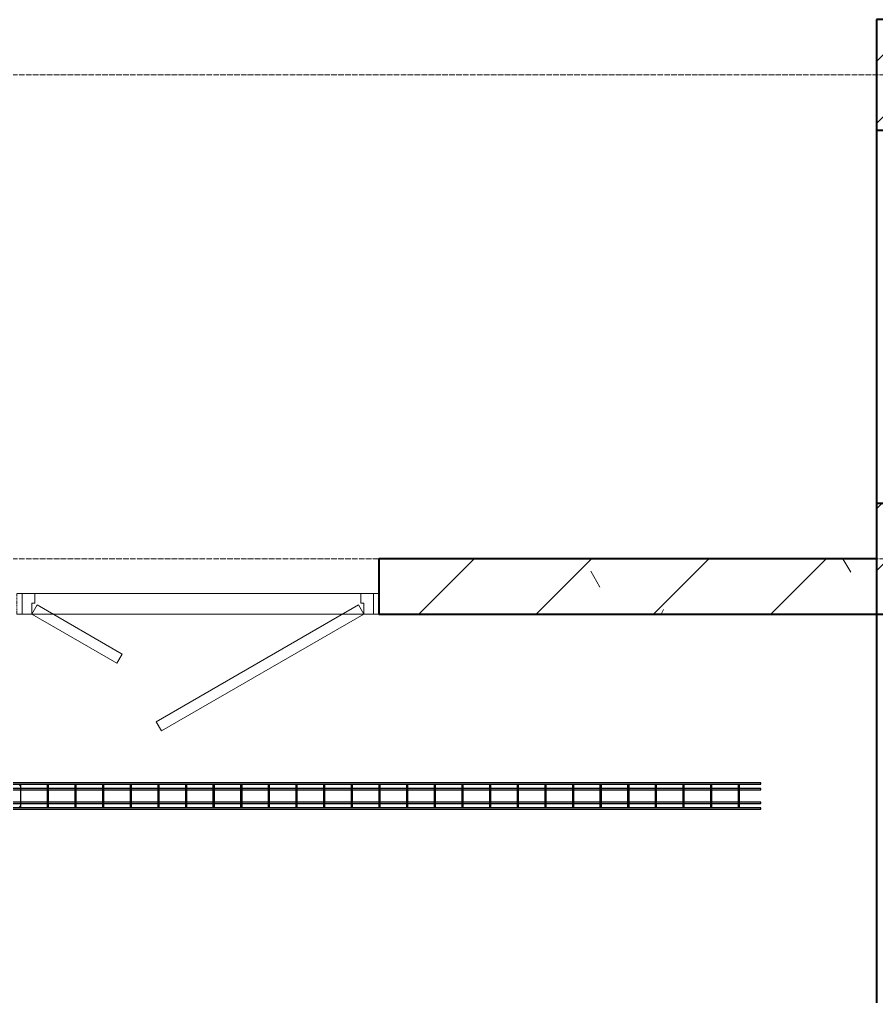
# Model space of a CAD drawing. Header units: millimetres. Extents: x 0 to 351840, y -132678 to 32417.
# Drawn here: x 336583 to 339683, y -43071 to -39538 of the extents above; entities that cross this region are included whole.
import ezdxf

# ---------------------------------------------------------------- set-up
doc = ezdxf.new("R2010")
doc.units = ezdxf.units.MM
doc.linetypes.add('BI_линия_сетки', pattern=[25, 20, -2.5, 0, -2.5])
doc.linetypes.add('BI_невидимые', pattern=[5, 3, -2])
for name, color, linetype, lineweight in [('Двери', 7, 'Continuous', 18), ('Несущие колонны', 7, 'Continuous', 18), ('Оси', 7, 'Continuous', 9), ('Перекрытие', 7, 'Continuous', 18), ('Стены внутренние', 7, 'Continuous', 18), ('Стены несущие', 7, 'Continuous', 18)]:
    doc.layers.add(name, color=color, linetype=linetype, lineweight=lineweight)

# ---------------------------------------------------------------- blocks, each defined once
blk = doc.blocks.new('*U50')
at = {"color": 0, "linetype": 'ByBlock', "lineweight": -2}
for p, q in [((7568.7, 47.5), (187, 47.5)), ((287.3, 42.5), (7568.7, 42.5)), ((4892.3, 41.5), (4892.3, 42.5)), ((4892.3, 40), (4892.3, 41.5)), ((4892.3, 37.5), (4892.3, 40)), ((4892.3, -37.5), (4892.3, 37.5)), ((4987.3, 42.5), (4987.3, 41.5)), ((4987.3, 41.5), (4987.3, 40)), ((4987.3, 40), (4987.3, 37.5)), ((4987.3, 37.5), (4987.3, -37.5)), ((4992.3, 41.5), (4992.3, 42.5)), ((4992.3, 40), (4992.3, 41.5)), ((4992.3, 37.5), (4992.3, 40)), ((4992.3, -37.5), (4992.3, 37.5)), ((5087.3, 42.5), (5087.3, 41.5)), ((5087.3, 41.5), (5087.3, 40)), ((5087.3, 40), (5087.3, 37.5)), ((5087.3, 37.5), (5087.3, -37.5)), ((5092.3, 41.5), (5092.3, 42.5)), ((5092.3, 40), (5092.3, 41.5)), ((5092.3, 37.5), (5092.3, 40)), ((5092.3, -37.5), (5092.3, 37.5)), ((5187.3, 42.5), (5187.3, 41.5)), ((5187.3, 41.5), (5187.3, 40)), ((5187.3, 40), (5187.3, 37.5)), ((5187.3, 37.5), (5187.3, -37.5)), ((5192.3, 41.5), (5192.3, 42.5)), ((5192.3, 40), (5192.3, 41.5)), ((5192.3, 37.5), (5192.3, 40)), ((5192.3, -37.5), (5192.3, 37.5)), ((5287.3, 42.5), (5287.3, 41.5)), ((5287.3, 41.5), (5287.3, 40)), ((5287.3, 40), (5287.3, 37.5)), ((5287.3, 37.5), (5287.3, -37.5)), ((5292.3, 41.5), (5292.3, 42.5)), ((5292.3, 40), (5292.3, 41.5)), ((5292.3, 37.5), (5292.3, 40)), ((5292.3, -37.5), (5292.3, 37.5)), ((5387.3, 42.5), (5387.3, 41.5)), ((5387.3, 41.5), (5387.3, 40)), ((5387.3, 40), (5387.3, 37.5)), ((5387.3, 37.5), (5387.3, -37.5)), ((5392.3, 41.5), (5392.3, 42.5)), ((5392.3, 40), (5392.3, 41.5)), ((5392.3, 37.5), (5392.3, 40)), ((5392.3, -37.5), (5392.3, 37.5)), ((5487.3, 42.5), (5487.3, 41.5)), ((5487.3, 41.5), (5487.3, 40)), ((5487.3, 40), (5487.3, 37.5)), ((5487.3, 37.5), (5487.3, -37.5)), ((5492.3, 41.5), (5492.3, 42.5)), ((5492.3, 40), (5492.3, 41.5)), ((5492.3, 37.5), (5492.3, 40)), ((5492.3, -37.5), (5492.3, 37.5)), ((5587.3, 42.5), (5587.3, 41.5)), ((5587.3, 41.5), (5587.3, 40)), ((5587.3, 40), (5587.3, 37.5)), ((5587.3, 37.5), (5587.3, -37.5)), ((5592.3, 41.5), (5592.3, 42.5)), ((5592.3, 40), (5592.3, 41.5)), ((5592.3, 37.5), (5592.3, 40)), ((5592.3, -37.5), (5592.3, 37.5)), ((5687.3, 42.5), (5687.3, 41.5)), ((5687.3, 41.5), (5687.3, 40)), ((5687.3, 40), (5687.3, 37.5)), ((5687.3, 37.5), (5687.3, -37.5)), ((5692.3, 41.5), (5692.3, 42.5)), ((5692.3, 40), (5692.3, 41.5)), ((5692.3, 37.5), (5692.3, 40)), ((5692.3, -37.5), (5692.3, 37.5)), ((5787.3, 42.5), (5787.3, 41.5)), ((5787.3, 41.5), (5787.3, 40)), ((5787.3, 40), (5787.3, 37.5)), ((5787.3, 37.5), (5787.3, -37.5)), ((5792.3, 41.5), (5792.3, 42.5)), ((5792.3, 40), (5792.3, 41.5)), ((5792.3, 37.5), (5792.3, 40)), ((5792.3, -37.5), (5792.3, 37.5)), ((5887.3, 42.5), (5887.3, 41.5)), ((5887.3, 41.5), (5887.3, 40)), ((5887.3, 40), (5887.3, 37.5)), ((5887.3, 37.5), (5887.3, -37.5)), ((5892.3, 41.5), (5892.3, 42.5)), ((5892.3, 40), (5892.3, 41.5)), ((5892.3, 37.5), (5892.3, 40)), ((5892.3, -37.5), (5892.3, 37.5)), ((5987.3, 42.5), (5987.3, 41.5)), ((5987.3, 41.5), (5987.3, 40)), ((5987.3, 40), (5987.3, 37.5)), ((5987.3, 37.5), (5987.3, -37.5)), ((5992.3, 41.5), (5992.3, 42.5)), ((5992.3, 40), (5992.3, 41.5)), ((5992.3, 37.5), (5992.3, 40)), ((5992.3, -37.5), (5992.3, 37.5)), ((6087.3, 42.5), (6087.3, 41.5)), ((6087.3, 41.5), (6087.3, 40)), ((6087.3, 40), (6087.3, 37.5)), ((6087.3, 37.5), (6087.3, -37.5)), ((6092.3, 41.5), (6092.3, 42.5)), ((6092.3, 40), (6092.3, 41.5)), ((6092.3, 37.5), (6092.3, 40)), ((6092.3, -37.5), (6092.3, 37.5)), ((6187.3, 42.5), (6187.3, 41.5)), ((6187.3, 41.5), (6187.3, 40)), ((6187.3, 40), (6187.3, 37.5)), ((6187.3, 37.5), (6187.3, -37.5)), ((6192.3, 41.5), (6192.3, 42.5)), ((6192.3, 40), (6192.3, 41.5)), ((6192.3, 37.5), (6192.3, 40)), ((6192.3, -37.5), (6192.3, 37.5)), ((6287.3, 42.5), (6287.3, 41.5)), ((6287.3, 41.5), (6287.3, 40)), ((6287.3, 40), (6287.3, 37.5)), ((6287.3, 37.5), (6287.3, -37.5)), ((6292.3, 41.5), (6292.3, 42.5)), ((6292.3, 40), (6292.3, 41.5)), ((6292.3, 37.5), (6292.3, 40)), ((6292.3, -37.5), (6292.3, 37.5)), ((6387.3, 42.5), (6387.3, 41.5)), ((6387.3, 41.5), (6387.3, 40)), ((6387.3, 40), (6387.3, 37.5)), ((6387.3, 37.5), (6387.3, -37.5)), ((6392.3, 41.5), (6392.3, 42.5)), ((6392.3, 40), (6392.3, 41.5)), ((6392.3, 37.5), (6392.3, 40)), ((6392.3, -37.5), (6392.3, 37.5)), ((6487.3, 42.5), (6487.3, 41.5)), ((6487.3, 41.5), (6487.3, 40)), ((6487.3, 40), (6487.3, 37.5)), ((6487.3, 37.5), (6487.3, -37.5)), ((6492.3, 41.5), (6492.3, 42.5)), ((6492.3, 40), (6492.3, 41.5)), ((6492.3, 37.5), (6492.3, 40)), ((6492.3, -37.5), (6492.3, 37.5)), ((6587.3, 42.5), (6587.3, 41.5)), ((6587.3, 41.5), (6587.3, 40)), ((6587.3, 40), (6587.3, 37.5)), ((6587.3, 37.5), (6587.3, -37.5)), ((6592.3, 41.5), (6592.3, 42.5)), ((6592.3, 40), (6592.3, 41.5)), ((6592.3, 37.5), (6592.3, 40)), ((6592.3, -37.5), (6592.3, 37.5)), ((6687.3, 42.5), (6687.3, 41.5)), ((6687.3, 41.5), (6687.3, 40)), ((6687.3, 40), (6687.3, 37.5)), ((6687.3, 37.5), (6687.3, -37.5)), ((6692.3, 41.5), (6692.3, 42.5)), ((6692.3, 40), (6692.3, 41.5)), ((6692.3, 37.5), (6692.3, 40)), ((6692.3, -37.5), (6692.3, 37.5)), ((6787.3, 42.5), (6787.3, 41.5)), ((6787.3, 41.5), (6787.3, 40)), ((6787.3, 40), (6787.3, 37.5)), ((6787.3, 37.5), (6787.3, -37.5)), ((6792.3, 41.5), (6792.3, 42.5)), ((6792.3, 40), (6792.3, 41.5)), ((6792.3, 37.5), (6792.3, 40)), ((6792.3, -37.5), (6792.3, 37.5)), ((6887.3, 42.5), (6887.3, 41.5)), ((6887.3, 41.5), (6887.3, 40)), ((6887.3, 40), (6887.3, 37.5)), ((6887.3, 37.5), (6887.3, -37.5)), ((6892.3, 41.5), (6892.3, 42.5)), ((6892.3, 40), (6892.3, 41.5)), ((6892.3, 37.5), (6892.3, 40)), ((6892.3, -37.5), (6892.3, 37.5)), ((6987.3, 42.5), (6987.3, 41.5)), ((6987.3, 41.5), (6987.3, 40)), ((6987.3, 40), (6987.3, 37.5)), ((6987.3, 37.5), (6987.3, -37.5)), ((6992.3, 41.5), (6992.3, 42.5)), ((6992.3, 40), (6992.3, 41.5)), ((6992.3, 37.5), (6992.3, 40)), ((6992.3, -37.5), (6992.3, 37.5)), ((7087.3, 42.5), (7087.3, 41.5)), ((7087.3, 41.5), (7087.3, 40)), ((7087.3, 40), (7087.3, 37.5)), ((7087.3, 37.5), (7087.3, -37.5)), ((7092.3, 41.5), (7092.3, 42.5)), ((7092.3, 40), (7092.3, 41.5)), ((7092.3, 37.5), (7092.3, 40)), ((7092.3, -37.5), (7092.3, 37.5)), ((7187.3, 42.5), (7187.3, 41.5)), ((7187.3, 41.5), (7187.3, 40)), ((7187.3, 40), (7187.3, 37.5)), ((7187.3, 37.5), (7187.3, -37.5)), ((7192.3, 41.5), (7192.3, 42.5)), ((7192.3, 40), (7192.3, 41.5)), ((7192.3, 37.5), (7192.3, 40)), ((7192.3, -37.5), (7192.3, 37.5)), ((7287.3, 42.5), (7287.3, 41.5)), ((7287.3, 41.5), (7287.3, 40)), ((7287.3, 40), (7287.3, 37.5)), ((7287.3, 37.5), (7287.3, -37.5)), ((7292.3, 41.5), (7292.3, 42.5)), ((7292.3, 40), (7292.3, 41.5)), ((7292.3, 37.5), (7292.3, 40)), ((7292.3, -37.5), (7292.3, 37.5)), ((7387.3, 42.5), (7387.3, 41.5)), ((7387.3, 41.5), (7387.3, 40)), ((7387.3, 40), (7387.3, 37.5)), ((7387.3, 37.5), (7387.3, -37.5)), ((7392.3, 41.5), (7392.3, 42.5)), ((7392.3, 40), (7392.3, 41.5)), ((7392.3, 37.5), (7392.3, 40)), ((7392.3, -37.5), (7392.3, 37.5)), ((7487.3, 42.5), (7487.3, 41.5)), ((7487.3, 41.5), (7487.3, 40)), ((7487.3, 40), (7487.3, 37.5)), ((7487.3, 37.5), (7487.3, -37.5)), ((7492.3, 41.5), (7492.3, 42.5)), ((7492.3, 40), (7492.3, 41.5)), ((7492.3, 37.5), (7492.3, 40)), ((7492.3, -37.5), (7492.3, 37.5)), ((7568.7, 47.5), (7565.7, 47.5)), ((7568.7, 42.5), (7568.7, 47.5)), ((7568.7, 27.5), (292.3, 27.5)), ((292.3, 22.5), (7568.7, 22.5)), ((7568.7, 22.5), (7568.7, 27.5)), ((7568.7, -22.5), (292.3, -22.5)), ((292.3, -27.5), (7568.7, -27.5)), ((7568.7, -27.5), (7568.7, -22.5)), ((187, -47.5), (7568.7, -47.5)), ((7568.7, -42.5), (287.3, -42.5)), ((4892.3, -40), (4892.3, -37.5)), ((4892.3, -41.5), (4892.3, -40)), ((4892.3, -42.5), (4892.3, -41.5)), ((4987.3, -37.5), (4987.3, -40)), ((4987.3, -40), (4987.3, -41.5)), ((4987.3, -41.5), (4987.3, -42.5)), ((4992.3, -40), (4992.3, -37.5)), ((4992.3, -41.5), (4992.3, -40)), ((4992.3, -42.5), (4992.3, -41.5)), ((5087.3, -37.5), (5087.3, -40)), ((5087.3, -40), (5087.3, -41.5)), ((5087.3, -41.5), (5087.3, -42.5)), ((5092.3, -40), (5092.3, -37.5)), ((5092.3, -41.5), (5092.3, -40)), ((5092.3, -42.5), (5092.3, -41.5)), ((5187.3, -37.5), (5187.3, -40)), ((5187.3, -40), (5187.3, -41.5)), ((5187.3, -41.5), (5187.3, -42.5)), ((5192.3, -40), (5192.3, -37.5)), ((5192.3, -41.5), (5192.3, -40)), ((5192.3, -42.5), (5192.3, -41.5)), ((5287.3, -37.5), (5287.3, -40)), ((5287.3, -40), (5287.3, -41.5)), ((5287.3, -41.5), (5287.3, -42.5)), ((5292.3, -40), (5292.3, -37.5)), ((5292.3, -41.5), (5292.3, -40)), ((5292.3, -42.5), (5292.3, -41.5)), ((5387.3, -37.5), (5387.3, -40)), ((5387.3, -40), (5387.3, -41.5)), ((5387.3, -41.5), (5387.3, -42.5)), ((5392.3, -40), (5392.3, -37.5)), ((5392.3, -41.5), (5392.3, -40)), ((5392.3, -42.5), (5392.3, -41.5)), ((5487.3, -37.5), (5487.3, -40)), ((5487.3, -40), (5487.3, -41.5)), ((5487.3, -41.5), (5487.3, -42.5)), ((5492.3, -40), (5492.3, -37.5)), ((5492.3, -41.5), (5492.3, -40)), ((5492.3, -42.5), (5492.3, -41.5)), ((5587.3, -37.5), (5587.3, -40)), ((5587.3, -40), (5587.3, -41.5)), ((5587.3, -41.5), (5587.3, -42.5)), ((5592.3, -40), (5592.3, -37.5)), ((5592.3, -41.5), (5592.3, -40)), ((5592.3, -42.5), (5592.3, -41.5)), ((5687.3, -37.5), (5687.3, -40)), ((5687.3, -40), (5687.3, -41.5)), ((5687.3, -41.5), (5687.3, -42.5)), ((5692.3, -40), (5692.3, -37.5)), ((5692.3, -41.5), (5692.3, -40)), ((5692.3, -42.5), (5692.3, -41.5)), ((5787.3, -37.5), (5787.3, -40)), ((5787.3, -40), (5787.3, -41.5)), ((5787.3, -41.5), (5787.3, -42.5)), ((5792.3, -40), (5792.3, -37.5)), ((5792.3, -41.5), (5792.3, -40)), ((5792.3, -42.5), (5792.3, -41.5)), ((5887.3, -37.5), (5887.3, -40)), ((5887.3, -40), (5887.3, -41.5)), ((5887.3, -41.5), (5887.3, -42.5)), ((5892.3, -40), (5892.3, -37.5)), ((5892.3, -41.5), (5892.3, -40)), ((5892.3, -42.5), (5892.3, -41.5)), ((5987.3, -37.5), (5987.3, -40)), ((5987.3, -40), (5987.3, -41.5)), ((5987.3, -41.5), (5987.3, -42.5)), ((5992.3, -40), (5992.3, -37.5)), ((5992.3, -41.5), (5992.3, -40)), ((5992.3, -42.5), (5992.3, -41.5)), ((6087.3, -37.5), (6087.3, -40)), ((6087.3, -40), (6087.3, -41.5)), ((6087.3, -41.5), (6087.3, -42.5)), ((6092.3, -40), (6092.3, -37.5)), ((6092.3, -41.5), (6092.3, -40)), ((6092.3, -42.5), (6092.3, -41.5)), ((6187.3, -37.5), (6187.3, -40)), ((6187.3, -40), (6187.3, -41.5)), ((6187.3, -41.5), (6187.3, -42.5)), ((6192.3, -40), (6192.3, -37.5)), ((6192.3, -41.5), (6192.3, -40)), ((6192.3, -42.5), (6192.3, -41.5)), ((6287.3, -37.5), (6287.3, -40)), ((6287.3, -40), (6287.3, -41.5)), ((6287.3, -41.5), (6287.3, -42.5)), ((6292.3, -40), (6292.3, -37.5)), ((6292.3, -41.5), (6292.3, -40)), ((6292.3, -42.5), (6292.3, -41.5)), ((6387.3, -37.5), (6387.3, -40)), ((6387.3, -40), (6387.3, -41.5)), ((6387.3, -41.5), (6387.3, -42.5)), ((6392.3, -40), (6392.3, -37.5)), ((6392.3, -41.5), (6392.3, -40)), ((6392.3, -42.5), (6392.3, -41.5)), ((6487.3, -37.5), (6487.3, -40)), ((6487.3, -40), (6487.3, -41.5)), ((6487.3, -41.5), (6487.3, -42.5)), ((6492.3, -40), (6492.3, -37.5)), ((6492.3, -41.5), (6492.3, -40)), ((6492.3, -42.5), (6492.3, -41.5)), ((6587.3, -37.5), (6587.3, -40)), ((6587.3, -40), (6587.3, -41.5)), ((6587.3, -41.5), (6587.3, -42.5)), ((6592.3, -40), (6592.3, -37.5)), ((6592.3, -41.5), (6592.3, -40)), ((6592.3, -42.5), (6592.3, -41.5)), ((6687.3, -37.5), (6687.3, -40)), ((6687.3, -40), (6687.3, -41.5)), ((6687.3, -41.5), (6687.3, -42.5)), ((6692.3, -40), (6692.3, -37.5)), ((6692.3, -41.5), (6692.3, -40)), ((6692.3, -42.5), (6692.3, -41.5)), ((6787.3, -37.5), (6787.3, -40)), ((6787.3, -40), (6787.3, -41.5)), ((6787.3, -41.5), (6787.3, -42.5)), ((6792.3, -40), (6792.3, -37.5)), ((6792.3, -41.5), (6792.3, -40)), ((6792.3, -42.5), (6792.3, -41.5)), ((6887.3, -37.5), (6887.3, -40)), ((6887.3, -40), (6887.3, -41.5)), ((6887.3, -41.5), (6887.3, -42.5)), ((6892.3, -40), (6892.3, -37.5)), ((6892.3, -41.5), (6892.3, -40)), ((6892.3, -42.5), (6892.3, -41.5)), ((6987.3, -37.5), (6987.3, -40)), ((6987.3, -40), (6987.3, -41.5)), ((6987.3, -41.5), (6987.3, -42.5)), ((6992.3, -40), (6992.3, -37.5)), ((6992.3, -41.5), (6992.3, -40)), ((6992.3, -42.5), (6992.3, -41.5)), ((7087.3, -37.5), (7087.3, -40)), ((7087.3, -40), (7087.3, -41.5)), ((7087.3, -41.5), (7087.3, -42.5)), ((7092.3, -40), (7092.3, -37.5)), ((7092.3, -41.5), (7092.3, -40)), ((7092.3, -42.5), (7092.3, -41.5)), ((7187.3, -37.5), (7187.3, -40)), ((7187.3, -40), (7187.3, -41.5)), ((7187.3, -41.5), (7187.3, -42.5)), ((7192.3, -40), (7192.3, -37.5)), ((7192.3, -41.5), (7192.3, -40)), ((7192.3, -42.5), (7192.3, -41.5)), ((7287.3, -37.5), (7287.3, -40)), ((7287.3, -40), (7287.3, -41.5)), ((7287.3, -41.5), (7287.3, -42.5)), ((7292.3, -40), (7292.3, -37.5)), ((7292.3, -41.5), (7292.3, -40)), ((7292.3, -42.5), (7292.3, -41.5)), ((7387.3, -37.5), (7387.3, -40)), ((7387.3, -40), (7387.3, -41.5)), ((7387.3, -41.5), (7387.3, -42.5)), ((7392.3, -40), (7392.3, -37.5)), ((7392.3, -41.5), (7392.3, -40)), ((7392.3, -42.5), (7392.3, -41.5)), ((7487.3, -37.5), (7487.3, -40)), ((7487.3, -40), (7487.3, -41.5)), ((7487.3, -41.5), (7487.3, -42.5)), ((7492.3, -40), (7492.3, -37.5)), ((7492.3, -41.5), (7492.3, -40)), ((7492.3, -42.5), (7492.3, -41.5)), ((7565.7, -47.5), (7568.7, -47.5)), ((7568.7, -47.5), (7568.7, -42.5))]:
    blk.add_line(p, q, dxfattribs=at)
for centre, start, end in [((4889.8, 40), 180, 0), ((4989.8, 40), 180, 0), ((5089.8, 40), 180, 0), ((5189.8, 40), 180, 0), ((5289.8, 40), 180, 0), ((5389.8, 40), 180, 0), ((5489.8, 40), 180, 0), ((5589.8, 40), 180, 0), ((5689.8, 40), 180, 0), ((5789.8, 40), 180, 0), ((5889.8, 40), 180, 0), ((5989.8, 40), 180, 0), ((6089.8, 40), 180, 0), ((6189.8, 40), 180, 0), ((6289.8, 40), 180, 0), ((6389.8, 40), 180, 0), ((6489.8, 40), 180, 0), ((6589.8, 40), 180, 0), ((6689.8, 40), 180, 0), ((6789.8, 40), 180, 0), ((6889.8, 40), 180, 0), ((6989.8, 40), 180, 0), ((7089.8, 40), 180, 0), ((7189.8, 40), 180, 0), ((7289.8, 40), 180, 0), ((7389.8, 40), 180, 0), ((7489.8, 40), 180, 0), ((4889.8, -40), 0, 180), ((4989.8, -40), 0, 180), ((5089.8, -40), 0, 180), ((5189.8, -40), 0, 180), ((5289.8, -40), 0, 180), ((5389.8, -40), 0, 180), ((5489.8, -40), 0, 180), ((5589.8, -40), 0, 180), ((5689.8, -40), 0, 180), ((5789.8, -40), 0, 180), ((5889.8, -40), 0, 180), ((5989.8, -40), 0, 180), ((6089.8, -40), 0, 180), ((6189.8, -40), 0, 180), ((6289.8, -40), 0, 180), ((6389.8, -40), 0, 180), ((6489.8, -40), 0, 180), ((6589.8, -40), 0, 180), ((6689.8, -40), 0, 180), ((6789.8, -40), 0, 180), ((6889.8, -40), 0, 180), ((6989.8, -40), 0, 180), ((7089.8, -40), 0, 180), ((7189.8, -40), 0, 180), ((7289.8, -40), 0, 180), ((7389.8, -40), 0, 180), ((7489.8, -40), 0, 180)]:
    blk.add_arc(centre, 2.5, start, end, dxfattribs=at)
blk = doc.blocks.new('_временные_конструкции_колонны_монолитные_прямоугольная - _временная_конструкция_колонна_400x400-V13-01 Этаж__0_000___Отделочный_')
at = {"layer": 'Несущие колонны', "lineweight": 9}
h = blk.add_hatch(dxfattribs=at)
h.set_pattern_fill('FP_15', color=9, style=0, pattern_type=2)
h.set_pattern_definition([(45, (-40450, -7900), (84.18955, 308.69595), [396.875, -79.375, 3.353, -76.022])])
h.paths.add_polyline_path([(200, -200), (200, 200), (-200, 200), (-200, -200)])
at = {"layer": 'Несущие колонны', "color": 9, "lineweight": 40}
for p, q in [((200, 200), (-200, 200)), ((-200, 200), (-200, -200)), ((200, -200), (200, 200)), ((-200, -200), (200, -200))]:
    blk.add_line(p, q, dxfattribs=at)
blk = doc.blocks.new('_Двери_Металлические_Двупольная_Техническая_3_7 - _дверь_ДМН_2200-1310 Д-10-5648955-01 Этаж__0_000___Отделочный_')
at = {"layer": 'Двери', "color": 9, "lineweight": 9}
for p, q in [((256.8, 522.5), (-475, 100)), ((276, 489.2), (256.8, 522.5)), ((-455.8, 66.7), (276, 489.2)), ((398.3, 244.2), (417.6, 277.5)), ((417.6, 277.5), (725, 100)), ((705.8, 66.7), (398.3, 244.2)), ((-475, 100), (-510, 100)), ((-475, 100), (-455.8, 66.7)), ((-475, 60), (-475, 100)), ((725, 100), (705.8, 66.7)), ((725, 100), (760, 100)), ((725, 60), (725, 100)), ((-465, 60), (-475, 60)), ((-465, 25), (-465, 60)), ((715, 60), (725, 60)), ((715, 25), (715, 60)), ((-510, 25), (-465, 25)), ((760, 25), (715, 25))]:
    blk.add_line(p, q, dxfattribs=at)
at = {"layer": 'Двери', "color": 9, "linetype": 'BI_невидимые', "lineweight": 9}
for p, q in [((-530, 25), (-530, 100)), ((-530, 100), (-510, 100)), ((-530, 25), (-530, 100)), ((-530, 100), (-510, 100)), ((-510, 100), (-530, 100)), ((-510, 100), (-510, 25)), ((-510, 100), (-510, 25)), ((-510, 25), (-510, 100)), ((760, 25), (760, 100)), ((760, 100), (780, 100)), ((760, 25), (760, 100)), ((760, 100), (780, 100)), ((780, 100), (760, 100)), ((760, 100), (760, 25)), ((780, 100), (780, 25)), ((780, 100), (780, 25)), ((-510, 25), (-530, 25)), ((-510, 25), (-530, 25)), ((-530, 25), (-510, 25)), ((780, 25), (760, 25)), ((780, 25), (760, 25)), ((760, 25), (780, 25))]:
    blk.add_line(p, q, dxfattribs=at)
blk = doc.blocks.new('_временные_конструкции_колонны_монолитные_прямоугольная - _временная_конструкция_колонна_400x400-V41-01 Этаж__0_000___Отделочный_')
at = {"layer": 'Несущие колонны', "lineweight": 9}
h = blk.add_hatch(dxfattribs=at)
h.set_pattern_fill('FP_48', color=9, style=0, pattern_type=2)
h.set_pattern_definition([(45, (-40450, -9650), (84.18955, 308.69595), [396.875, -79.375, 3.353, -76.022])])
h.paths.add_polyline_path([(200, -200), (200, 200), (-200, 200), (-200, -200)])
at = {"layer": 'Несущие колонны', "color": 9, "lineweight": 40}
for p, q in [((200, 200), (-200, 200)), ((-200, 200), (-200, -200)), ((200, -200), (200, 200)), ((-200, -200), (200, -200))]:
    blk.add_line(p, q, dxfattribs=at)
blk = doc.blocks.new('A$C13a22a9d')
at = {"layer": 'Стены внутренние', "lineweight": 9}
h = blk.add_hatch(dxfattribs=at)
h.set_pattern_fill('FP_35', color=9, style=0, pattern_type=2)
h.set_pattern_definition([(0, (2e-10, 1e-10), (1625.6, 406.4), [67.056, -1152.144, 67.056, -1152.144, -6502.4]), (0, (2e-10, 1e-10), (1625.6, 406.4), [-2438.4, 67.056, -2371.344, 67.056, -1152.144, -2844.8]), (0, (2e-10, 1e-10), (1625.6, 406.4), [-6096, 67.056, -745.744, 67.056, -1964.944]), (120, (609.6, 203.2), (-1164.7527, 1204.611), [67.056, -1152.144, 67.056, -1152.144, -6502.4]), (120, (609.6, 203.2), (-1164.7527, 1204.611), [-2438.4, 67.056, -2371.344, 67.056, -1152.144, -2844.8]), (120, (609.6, 203.2), (-1164.7527, 1204.611), [-6096, 67.056, -745.744, 67.056, -1964.944]), (240, (812.8, 1016), (-460.8473, -1611.011), [67.056, -1152.144, 67.056, -1152.144, -6502.4]), (240, (812.8, 1016), (-460.8473, -1611.011), [-2438.4, 67.056, -2371.344, 67.056, -1152.144, -2844.8]), (240, (812.8, 1016), (-460.8473, -1611.011), [-6096, 67.056, -745.744, 67.056, -1964.944])])
h.paths.add_polyline_path([(39137.5, 7700), (40250, 7700), (40250, 7900), (38450, 7900), (38450, 7700)])
h.paths.add_polyline_path([(37140, 7700), (37140, 7900), (33450, 7900), (33450, 7700), (35454.2, 7700)])
h = blk.add_hatch(dxfattribs=at)
h.set_pattern_fill('FP_36', color=9, style=0, pattern_type=2)
h.set_pattern_definition([(45, (2e-10, 1e-10), (-212.132, 212.132), [])])
h.paths.add_polyline_path([(39137.5, 7700), (40250, 7700), (40250, 7900), (38450, 7900), (38450, 7700)])
h.paths.add_polyline_path([(37140, 7700), (37140, 7900), (33450, 7900), (33450, 7700), (35454.2, 7700)])
at = {"layer": 'Оси', "color": 9, "linetype": 'BI_линия_сетки'}
for p, q in [((-4869.1, 9650), (49050, 9650)), ((-4869.1, 7900), (49050, 7900))]:
    blk.add_line(p, q, dxfattribs=at)
at = {"layer": 'Перекрытие', "color": 9, "lineweight": 9}
for p, q in [((37160, 7775), (38430, 7775)), ((38430, 7700), (37160, 7700))]:
    blk.add_line(p, q, dxfattribs=at)
at = {"layer": 'Стены несущие', "color": 9, "lineweight": 40}
for p, q in [((40250, 9450), (40250, 8100)), ((40250, 7900), (38450, 7900)), ((38450, 7900), (38450, 7700)), ((38450, 7700), (40250, 7700)), ((40250, 7700), (40250, 5400))]:
    blk.add_line(p, q, dxfattribs=at)
at = {"layer": 'Двери', "color": 9, "rotation": 180}
blk.add_blockref('_Двери_Металлические_Двупольная_Техническая_3_7 - _дверь_ДМН_2200-1310 Д-10-5648955-01 Этаж__0_000___Отделочный_', (37920, 7800), dxfattribs=at)
at = {"layer": 'Несущие колонны', "color": 9}
for name, p in [('_временные_конструкции_колонны_монолитные_прямоугольная - _временная_конструкция_колонна_400x400-V41-01 Этаж__0_000___Отделочный_', (40450, 9650)), ('_временные_конструкции_колонны_монолитные_прямоугольная - _временная_конструкция_колонна_400x400-V13-01 Этаж__0_000___Отделочный_', (40450, 7900))]:
    blk.add_blockref(name, p, dxfattribs=at)

msp = doc.modelspace()

# ---------------------------------------------------------------- block references
msp.add_blockref('A$C13a22a9d', (299433.4, -49388.2))
at = {"color": 1}
msp.add_blockref('*U50', (331695.9, -42345.6), dxfattribs=at)

doc.saveas('drawing.dxf')
